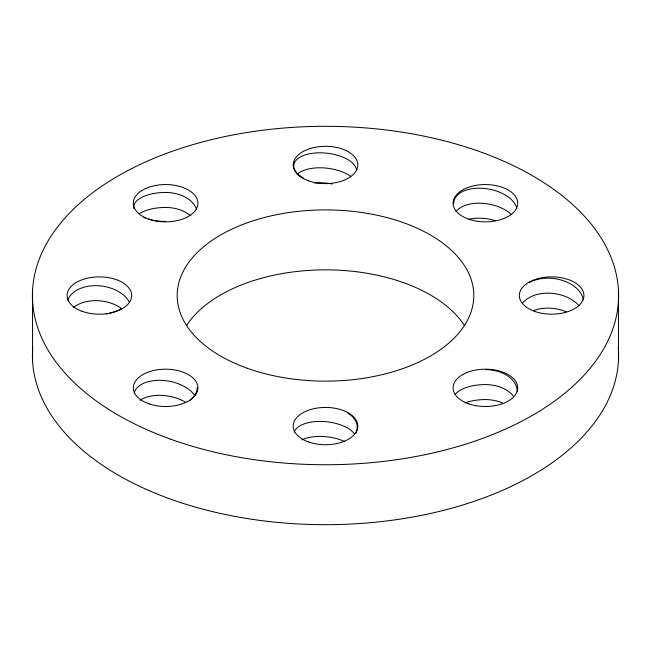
<?xml version="1.0" encoding="UTF-8"?>
<svg xmlns="http://www.w3.org/2000/svg" width="651" height="651" viewBox="0 0 651 651"><rect width="100%" height="100%" fill="white"/><g stroke="black" fill="none" stroke-linecap="round" stroke-linejoin="round"><path stroke-width="0.98" d="M618.45 290.208L618.45 360.792M32.55 290.208L32.55 360.792M618.247 347.26A293.096 169.219 0 0 1 325.5 524.69A293.096 169.219 0 0 1 32.753 347.26M186.495 325.63A148.306 85.623 0 0 1 325.5 269.848A148.306 85.623 0 0 1 464.505 325.63M529.279 282.624A31.94 20.897 7.7 0 1 562.529 280.435A31.94 20.897 7.7 0 1 583.223 299.867M579.008 305.807A31.94 20.897 7.7 0 0 529.279 297.613A31.94 15.608 -6.7 0 0 522.582 303.032M533.901 310.462A31.94 20.897 7.7 0 1 566.142 311.731M453.788 203.21A31.94 18.252 10.1 0 1 483.424 188.367A31.94 18.252 10.1 0 1 516.756 208.361M456.025 211.697A31.94 18.252 10.1 0 1 481.455 203.226A31.94 18.252 10.1 0 1 510.962 214.163M468.468 219.403A31.94 18.252 10.1 0 1 495.175 220.591M314.645 183.021A31.94 15.608 6.7 0 1 332.303 183.989M303.146 177.878A31.94 15.608 6.7 0 1 302.975 155.711A31.94 15.608 6.7 0 1 347.854 159.552A31.94 20.897 -7.7 0 1 356.797 170.383M297.173 174.167A31.94 15.608 6.7 0 1 347.854 174.533A31.94 20.897 -7.7 0 1 350.49 176.307M165.598 221.462A31.94 14.509 0 0 1 148.55 219.2M145.311 218.126A31.94 14.509 0 0 1 143.814 217.524M134 208.776A31.94 14.509 0 0 1 133.813 207.864M133.748 206.953A31.94 14.509 0 0 1 165.598 192.444A31.94 21.988 0 0 1 196.447 208.979M190.125 215.416A31.94 21.988 0 0 0 165.598 207.441A31.94 14.509 0 0 0 139.843 213.414M129.256 302.088A31.94 20.897 7.7 0 0 77.013 290.118A31.94 15.608 -6.7 0 0 67.81 300.493M121.721 308.436A31.94 15.608 -6.7 0 1 109.995 313.09M108.099 313.554A31.94 15.608 -6.7 0 1 106.17 313.969M121.892 308.745A31.94 20.897 7.7 0 0 77.013 305.107A31.94 15.608 -6.7 0 0 73.197 307.695M140.038 400.243A31.94 18.252 10.1 0 1 185.747 402.294M134.244 393.074A31.94 18.252 10.1 0 1 161.651 380.371A31.94 18.252 10.1 0 1 194.974 395.8M197.212 387.85A31.94 18.252 -10.1 0 1 189.946 400.422M301.616 439.905A31.94 15.608 6.7 0 1 344.851 441.59M354.551 434.127A31.94 20.897 -7.7 0 0 347.854 428.171A31.94 15.608 6.7 0 0 315.548 421.579A31.94 15.608 6.7 0 0 294.154 432.191M347.854 413.182A31.94 20.897 -7.7 0 1 355.999 433.2M513.305 395.979A31.94 21.988 0 0 0 485.402 384.586A31.94 14.509 0 0 0 455.114 394.596M502.45 403.002A31.94 21.988 0 0 0 485.402 399.568A31.94 14.509 0 0 0 465.115 402.896M485.402 369.597A31.94 21.988 0 0 1 517.252 391.593M171.05 439.344A293.096 169.219 0 0 0 618.45 300.843A293.096 169.219 0 0 0 187 146.394A293.096 169.219 0 0 0 171.05 439.344M247.347 368.295A148.306 85.623 0 0 0 473.733 298.215A148.306 85.623 0 0 0 255.42 220.062A148.306 85.623 0 0 0 247.347 368.295M468.923 219.249A32.306 18.651 0 0 0 517.708 203.429A32.306 18.651 0 0 0 469.574 186.951A32.306 18.651 0 0 0 468.923 219.249M534.292 311.259A32.306 18.651 0 0 0 583.906 296.327A32.306 18.651 0 0 0 536.701 278.986A32.306 18.651 0 0 0 534.292 311.259M468.923 403.889A32.306 18.651 0 0 0 517.708 388.061A32.306 18.651 0 0 0 469.574 371.583A32.306 18.651 0 0 0 468.923 403.889M308.159 441.817A32.306 18.651 0 0 0 357.773 426.885A32.306 18.651 0 0 0 310.568 409.544A32.306 18.651 0 0 0 308.159 441.817M149.12 403.889A32.306 18.651 0 0 0 197.904 388.061A32.306 18.651 0 0 0 149.771 371.583A32.306 18.651 0 0 0 149.12 403.889M82.018 311.259A32.306 18.651 0 0 0 131.64 296.327A32.306 18.651 0 0 0 84.435 278.986A32.306 18.651 0 0 0 82.018 311.259M149.12 219.249A32.306 18.651 0 0 0 197.904 203.429A32.306 18.651 0 0 0 149.771 186.951A32.306 18.651 0 0 0 149.12 219.249M308.159 180.701A32.306 18.651 0 0 0 357.773 165.769A32.306 18.651 0 0 0 310.568 148.428A32.306 18.651 0 0 0 308.159 180.701"/></g></svg>
